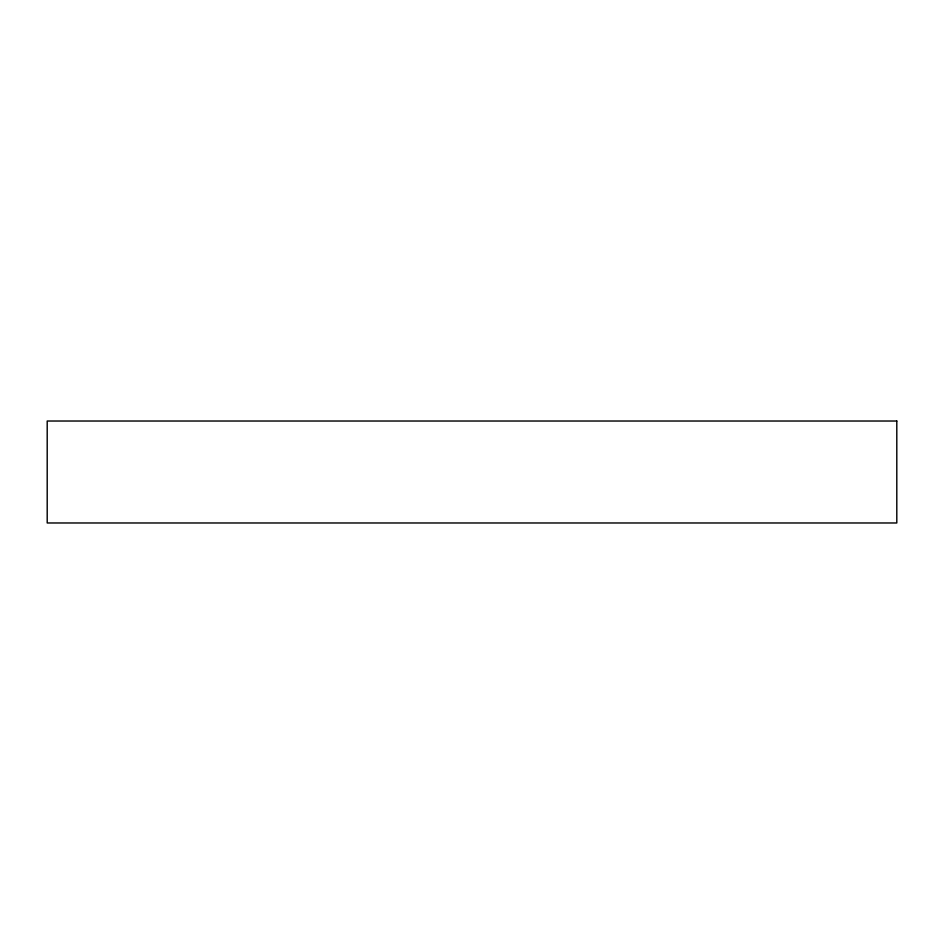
<?xml version="1.0" encoding="UTF-8"?>
<svg xmlns="http://www.w3.org/2000/svg" width="944" height="944" viewBox="0 0 944 944"><rect width="100%" height="100%" fill="white"/><g stroke="black" fill="none" stroke-linecap="round" stroke-linejoin="round"><path stroke-width="1.42" d="M896.8 421.024L47.2 421.024L47.2 522.976L896.8 522.976L896.8 421.024"/></g></svg>
